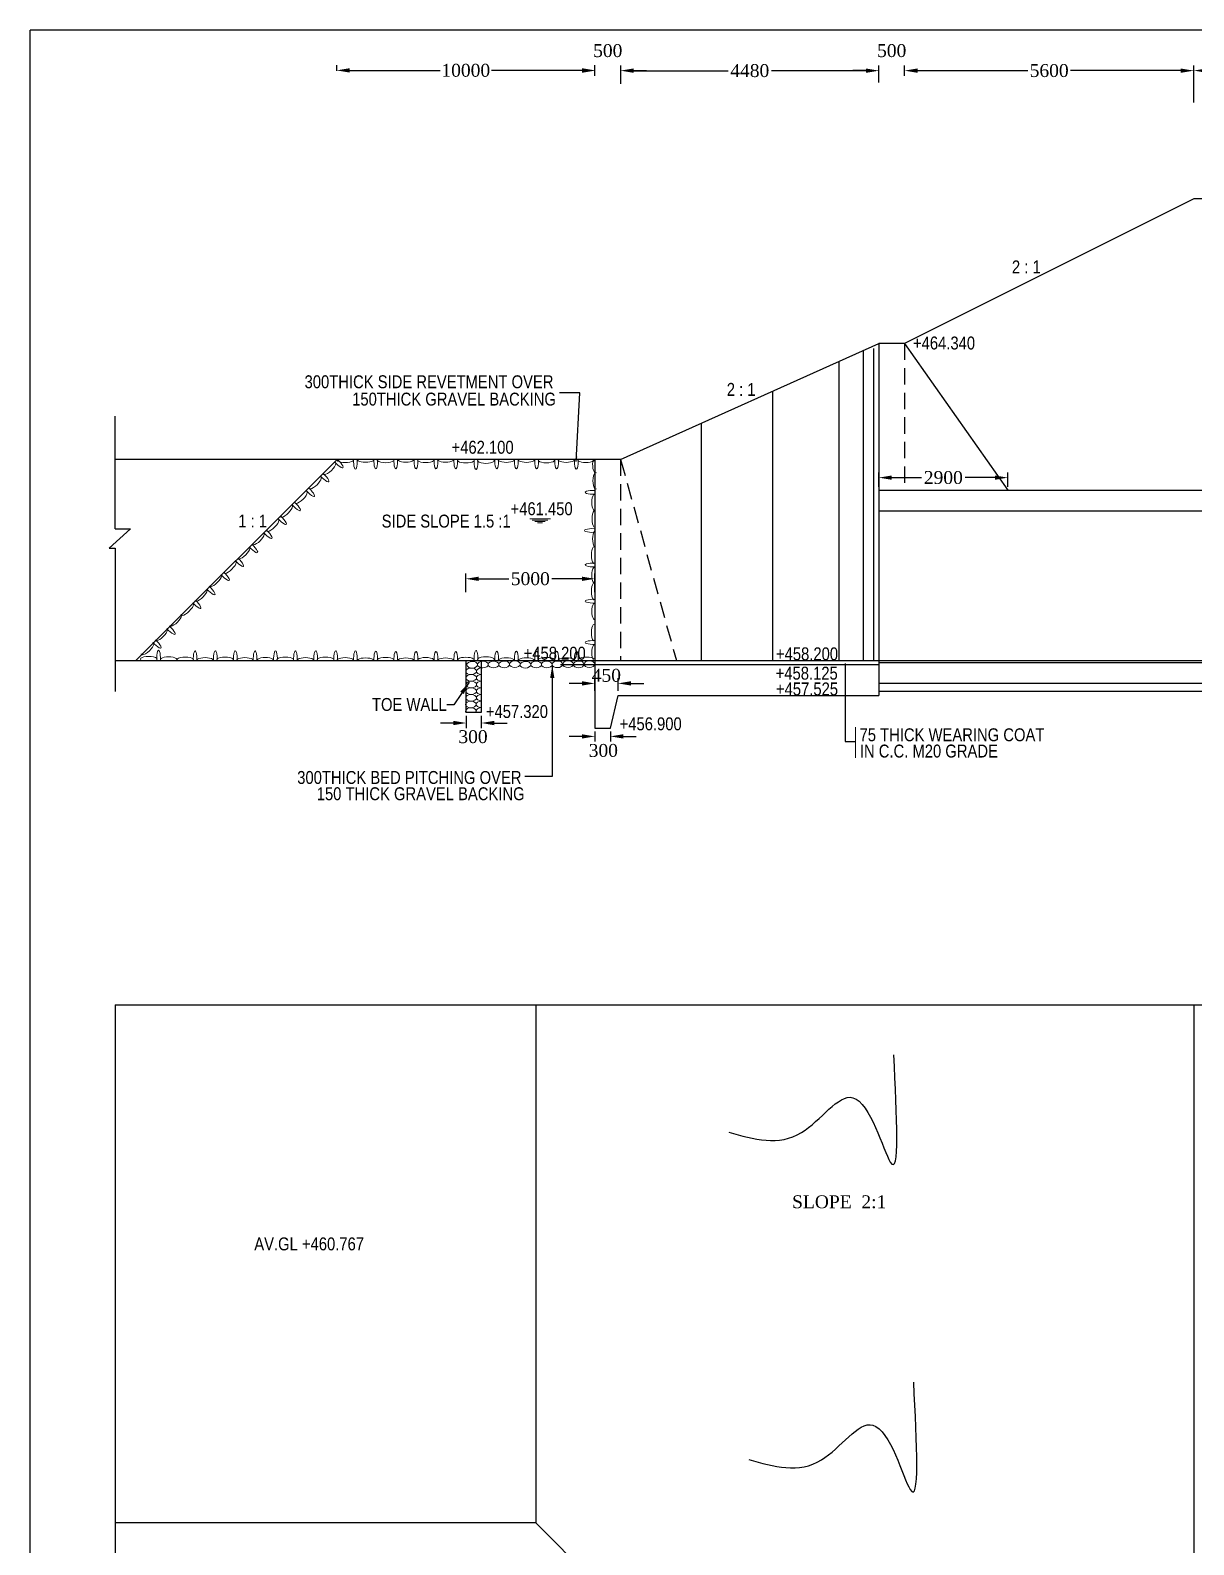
# Model space of a CAD drawing. Header units: millimetres. Extents: x 80 to 6788, y 46 to 1358.
# Drawn here: x 5293.7 to 5519.1, y 1064.6 to 1357.8 of the extents above; entities that cross this region are included whole.
import ezdxf
from ezdxf.enums import TextEntityAlignment as Align

# ---------------------------------------------------------------- set-up
doc = ezdxf.new("R2010")
doc.units = ezdxf.units.MM
doc.linetypes.add('DASHED', pattern=[19.05, 12.7, -6.35])
doc.layers.add('TEXT_GENERAL', color=4, linetype='Continuous')
doc.styles.add('ARIAL NARROW', font='ARIALN.TTF')
doc.styles.get("Standard").update_dxf_attribs({"font": 'times.ttf', "height": 2.5})
doc.styles.add('TNR_2.5', font='times.ttf', dxfattribs={"height": 2.5})
doc.dimstyles.new('STANDARD$7', dxfattribs={"dimtxt": 2, "dimasz": 2, "dimexe": 1.25, "dimexo": 0.625, "dimtad": 1, "dimdec": 0, "dimlfac": 0.5, "dimdsep": 46, "dimtxsty": 'Standard', "dimcen": 2.5, "dimadec": 0, "dimazin": 0, "dimtfac": 1, "dimtdec": 0, "dimtmove": 0, "dimatfit": 3, "dimfxl": 1, "dimtolj": 1, "dimtzin": 0, "dimarcsym": 0})
doc.dimstyles.new('STYLE_ESH', dxfattribs={"dimtxt": 2.5, "dimasz": 2.5, "dimexe": 1, "dimexo": 0.625, "dimtad": 0, "dimtih": 1, "dimtoh": 1, "dimdec": 0, "dimlfac": 100, "dimzin": 9, "dimdsep": 46, "dimtxsty": 'TNR_2.5', "dimcen": 2.5, "dimadec": 0, "dimazin": 2, "dimtfac": 1, "dimtdec": 0, "dimtofl": 0, "dimtmove": 2, "dimatfit": 3, "dimfxl": 1, "dimarcsym": 0})

# ---------------------------------------------------------------- blocks, each defined once
blk = doc.blocks.new('*D95')
at = {"color": 0, "lineweight": -2, "transparency": 16777216}
for p, q in [((5455.57, 1350.02), (5453.07, 1350.02)), ((5458.07, 1349), (5458.07, 1351.02)), ((5463.07, 1349), (5463.07, 1351.02)), ((5465.57, 1350.02), (5468.07, 1350.02))]:
    blk.add_line(p, q, dxfattribs=at)
at = {"color": 0, "transparency": 16777216}
for points in [[(5455.57, 1350.44), (5455.57, 1349.61), (5458.07, 1350.02)], [(5465.57, 1350.44), (5465.57, 1349.61), (5463.07, 1350.02)]]:
    blk.add_solid(points, dxfattribs=at)
at = {"layer": 'Defpoints', "color": 0, "transparency": 16777216}
for p in [(5463.07, 1350.02), (5458.07, 1348.37), (5463.07, 1348.37)]:
    blk.add_point(p, dxfattribs=at)
at = {"color": 0, "transparency": 16777216, "insert": (5460.57, 1353.88), "char_height": 2.5, "attachment_point": 5, "style": 'TNR_2.5'}
blk.add_mtext('500', dxfattribs=at)
blk = doc.blocks.new('*D96')
at = {"color": 0, "lineweight": -2, "transparency": 16777216}
for p, q in [((5463.07, 1349), (5463.07, 1351.02)), ((5465.57, 1350.02), (5486.91, 1350.02)), ((5516.57, 1350.02), (5495.23, 1350.02)), ((5519.07, 1343.82), (5519.07, 1351.02))]:
    blk.add_line(p, q, dxfattribs=at)
at = {"color": 0, "transparency": 16777216}
for points in [[(5465.57, 1350.43), (5465.57, 1349.6), (5463.07, 1350.02)], [(5516.57, 1350.43), (5516.57, 1349.6), (5519.07, 1350.02)]]:
    blk.add_solid(points, dxfattribs=at)
at = {"layer": 'Defpoints', "color": 0, "transparency": 16777216}
for p in [(5519.07, 1350.02), (5463.07, 1348.38), (5519.07, 1343.19)]:
    blk.add_point(p, dxfattribs=at)
at = {"color": 0, "transparency": 16777216, "insert": (5491.07, 1350.02), "char_height": 2.5, "attachment_point": 5, "style": 'TNR_2.5'}
blk.add_mtext('5600', dxfattribs=at)
blk = doc.blocks.new('*D97')
at = {"color": 0, "lineweight": -2, "transparency": 16777216}
for p, q in [((5519.07, 1343.82), (5519.07, 1351.03)), ((5521.57, 1350.03), (5567.45, 1350.03)), ((5621.57, 1350.03), (5575.69, 1350.03)), ((5624.07, 1343.82), (5624.07, 1351.03))]:
    blk.add_line(p, q, dxfattribs=at)
at = {"color": 0, "transparency": 16777216}
for points in [[(5521.57, 1350.45), (5521.57, 1349.61), (5519.07, 1350.03)], [(5621.57, 1350.45), (5621.57, 1349.61), (5624.07, 1350.03)]]:
    blk.add_solid(points, dxfattribs=at)
at = {"layer": 'Defpoints', "color": 0, "transparency": 16777216}
for p in [(5624.07, 1350.03), (5519.07, 1343.19), (5624.07, 1343.19)]:
    blk.add_point(p, dxfattribs=at)
at = {"color": 0, "transparency": 16777216, "insert": (5571.57, 1350.03), "char_height": 2.5, "attachment_point": 5, "style": 'TNR_2.5'}
blk.add_mtext('9925', dxfattribs=at)
blk = doc.blocks.new('*D119')
at = {"color": 0, "lineweight": -2, "transparency": 16777216}
for p, q in [((5353.07, 1350.01), (5353.07, 1351.07)), ((5355.57, 1350.07), (5373.11, 1350.07)), ((5400.57, 1350.07), (5383.02, 1350.07)), ((5403.07, 1350.01), (5403.07, 1351.07))]:
    blk.add_line(p, q, dxfattribs=at)
at = {"color": 0, "transparency": 16777216}
for points in [[(5355.57, 1350.49), (5355.57, 1349.65), (5353.07, 1350.07)], [(5400.57, 1350.49), (5400.57, 1349.65), (5403.07, 1350.07)]]:
    blk.add_solid(points, dxfattribs=at)
at = {"layer": 'Defpoints', "color": 0, "transparency": 16777216}
for p in [(5353.07, 1350.07), (5353.07, 1349.39), (5403.07, 1349.39)]:
    blk.add_point(p, dxfattribs=at)
at = {"color": 0, "transparency": 16777216, "insert": (5378.07, 1350.07), "char_height": 2.5, "attachment_point": 5, "style": 'TNR_2.5'}
blk.add_mtext('10000', dxfattribs=at)
blk = doc.blocks.new('*D120')
at = {"color": 0, "lineweight": -2, "transparency": 16777216}
for p, q in [((5400.57, 1221.1), (5398.07, 1221.1)), ((5403.07, 1222.07), (5403.07, 1220.1)), ((5406.07, 1222.07), (5406.07, 1220.1)), ((5408.57, 1221.1), (5411.07, 1221.1))]:
    blk.add_line(p, q, dxfattribs=at)
at = {"color": 0, "transparency": 16777216}
for points in [[(5400.57, 1221.51), (5400.57, 1220.68), (5403.07, 1221.1)], [(5408.57, 1221.51), (5408.57, 1220.68), (5406.07, 1221.1)]]:
    blk.add_solid(points, dxfattribs=at)
at = {"layer": 'Defpoints', "color": 0, "transparency": 16777216}
for p in [(5403.07, 1222.69), (5406.07, 1222.69), (5406.07, 1221.1)]:
    blk.add_point(p, dxfattribs=at)
at = {"color": 0, "transparency": 16777216, "insert": (5404.71, 1218.36), "char_height": 2.5, "attachment_point": 5, "style": 'TNR_2.5'}
blk.add_mtext('300', dxfattribs=at)
blk = doc.blocks.new('*D121')
at = {"color": 0, "lineweight": -2, "transparency": 16777216}
for p, q in [((5403.07, 1229.94), (5403.07, 1232.36)), ((5407.56, 1229.94), (5407.56, 1232.36)), ((5400.57, 1231.36), (5398.07, 1231.36)), ((5410.06, 1231.36), (5412.56, 1231.36))]:
    blk.add_line(p, q, dxfattribs=at)
at = {"color": 0, "transparency": 16777216}
for points in [[(5400.57, 1231.78), (5400.57, 1230.94), (5403.07, 1231.36)], [(5410.06, 1231.78), (5410.06, 1230.94), (5407.56, 1231.36)]]:
    blk.add_solid(points, dxfattribs=at)
at = {"layer": 'Defpoints', "color": 0, "transparency": 16777216}
for p in [(5403.07, 1231.36), (5403.07, 1229.31), (5407.56, 1229.31)]:
    blk.add_point(p, dxfattribs=at)
at = {"color": 0, "transparency": 16777216, "insert": (5405.3, 1232.91), "char_height": 2.5, "attachment_point": 5, "style": 'TNR_2.5'}
blk.add_mtext('450', dxfattribs=at)
blk = doc.blocks.new('*D122')
at = {"color": 0, "lineweight": -2, "transparency": 16777216}
for p, q in [((5375.65, 1223.69), (5373.15, 1223.69)), ((5378.15, 1225.09), (5378.15, 1222.69)), ((5381.07, 1225.09), (5381.07, 1222.69)), ((5383.57, 1223.69), (5386.07, 1223.69))]:
    blk.add_line(p, q, dxfattribs=at)
at = {"color": 0, "transparency": 16777216}
for points in [[(5375.65, 1224.11), (5375.65, 1223.27), (5378.15, 1223.69)], [(5383.57, 1224.11), (5383.57, 1223.27), (5381.07, 1223.69)]]:
    blk.add_solid(points, dxfattribs=at)
at = {"layer": 'Defpoints', "color": 0, "transparency": 16777216}
for p in [(5378.15, 1225.71), (5381.07, 1225.71), (5381.07, 1223.69)]:
    blk.add_point(p, dxfattribs=at)
at = {"color": 0, "transparency": 16777216, "insert": (5379.47, 1221.03), "char_height": 2.5, "attachment_point": 5, "style": 'TNR_2.5'}
blk.add_mtext('300', dxfattribs=at)
blk = doc.blocks.new('*D123')
at = {"color": 0, "lineweight": -2, "transparency": 16777216}
for p, q in [((5378.07, 1249.05), (5378.07, 1252.62)), ((5403.07, 1249.05), (5403.07, 1252.62)), ((5380.57, 1251.62), (5386.41, 1251.62)), ((5400.57, 1251.62), (5394.73, 1251.62))]:
    blk.add_line(p, q, dxfattribs=at)
at = {"color": 0, "transparency": 16777216}
for points in [[(5380.57, 1252.03), (5380.57, 1251.2), (5378.07, 1251.62)], [(5400.57, 1252.03), (5400.57, 1251.2), (5403.07, 1251.62)]]:
    blk.add_solid(points, dxfattribs=at)
at = {"layer": 'Defpoints', "color": 0, "transparency": 16777216}
for p in [(5403.07, 1251.62), (5378.07, 1248.42), (5403.07, 1248.42)]:
    blk.add_point(p, dxfattribs=at)
at = {"color": 0, "transparency": 16777216, "insert": (5390.57, 1251.62), "char_height": 2.5, "attachment_point": 5, "style": 'TNR_2.5'}
blk.add_mtext('5000', dxfattribs=at)
blk = doc.blocks.new('*D134')
at = {"color": 0, "lineweight": -2, "transparency": 16777216}
for p, q in [((5458.07, 1269.41), (5458.07, 1272.21)), ((5460.57, 1271.21), (5466.36, 1271.21)), ((5480.57, 1271.21), (5474.78, 1271.21)), ((5483.07, 1269.41), (5483.07, 1272.21))]:
    blk.add_line(p, q, dxfattribs=at)
at = {"color": 0, "transparency": 16777216}
for points in [[(5460.57, 1271.62), (5460.57, 1270.79), (5458.07, 1271.21)], [(5480.57, 1271.62), (5480.57, 1270.79), (5483.07, 1271.21)]]:
    blk.add_solid(points, dxfattribs=at)
at = {"layer": 'Defpoints', "color": 0, "transparency": 16777216}
for p in [(5483.07, 1271.21), (5458.07, 1268.78), (5483.07, 1268.78)]:
    blk.add_point(p, dxfattribs=at)
at = {"color": 0, "transparency": 16777216, "insert": (5470.57, 1271.21), "char_height": 2.5, "attachment_point": 5, "style": 'TNR_2.5'}
blk.add_mtext('2900', dxfattribs=at)
blk = doc.blocks.new('*D155')
at = {"color": 0, "lineweight": -2, "transparency": 16777216}
for p, q in [((5400.57, 1350.02), (5398.07, 1350.02)), ((5403.07, 1349), (5403.07, 1351.02)), ((5408.07, 1349), (5408.07, 1351.02)), ((5410.57, 1350.02), (5413.07, 1350.02))]:
    blk.add_line(p, q, dxfattribs=at)
at = {"color": 0, "transparency": 16777216}
for points in [[(5400.57, 1350.44), (5400.57, 1349.61), (5403.07, 1350.02)], [(5410.57, 1350.44), (5410.57, 1349.61), (5408.07, 1350.02)]]:
    blk.add_solid(points, dxfattribs=at)
at = {"layer": 'Defpoints', "color": 0, "transparency": 16777216}
for p in [(5408.07, 1350.02), (5403.07, 1348.37), (5408.07, 1348.37)]:
    blk.add_point(p, dxfattribs=at)
at = {"color": 0, "transparency": 16777216, "insert": (5405.57, 1353.88), "char_height": 2.5, "attachment_point": 5, "style": 'TNR_2.5'}
blk.add_mtext('500', dxfattribs=at)
blk = doc.blocks.new('*D156')
at = {"color": 0, "lineweight": -2, "transparency": 16777216}
for p, q in [((5408.09, 1347.44), (5408.09, 1351.01)), ((5410.59, 1350.01), (5428.86, 1350.01)), ((5455.57, 1350.01), (5437.3, 1350.01)), ((5458.07, 1347.74), (5458.07, 1351.01))]:
    blk.add_line(p, q, dxfattribs=at)
at = {"color": 0, "transparency": 16777216}
for points in [[(5410.59, 1350.43), (5410.59, 1349.59), (5408.09, 1350.01)], [(5455.57, 1350.43), (5455.57, 1349.59), (5458.07, 1350.01)]]:
    blk.add_solid(points, dxfattribs=at)
at = {"layer": 'Defpoints', "color": 0, "transparency": 16777216}
for p in [(5458.07, 1350.01), (5408.09, 1346.82), (5458.07, 1347.11)]:
    blk.add_point(p, dxfattribs=at)
at = {"color": 0, "transparency": 16777216, "insert": (5433.08, 1350.01), "char_height": 2.5, "attachment_point": 5, "style": 'TNR_2.5'}
blk.add_mtext('4480', dxfattribs=at)

msp = doc.modelspace()

# ---------------------------------------------------------------- linework, layer by layer
for p, q in [((6436.087, 1357.834), (5293.714, 1357.834)), ((5293.714, 767.834), (5293.714, 1357.834)), ((5519.068, 1325.181), (5463.068, 1297.181)), ((5624.068, 1325.181), (5519.068, 1325.181)), ((5408.068, 1274.71), (5458.068, 1297.181)), ((5457.068, 1296.241), (5457.068, 1235.781)), ((5458.068, 1297.181), (5458.068, 1229.031)), ((5463.068, 1297.181), (5458.068, 1297.181)), ((5463.068, 1297.181), (5483.068, 1268.781)), ((5450.341, 1293.708), (5450.341, 1235.781)), ((5455.068, 1295.833), (5455.068, 1235.781)), ((5437.473, 1287.925), (5437.473, 1235.781)), ((5310.142, 1261.276), (5310.142, 1283.122)), ((5423.683, 1281.728), (5423.683, 1235.781)), ((5408.068, 1274.71), (5310.142, 1274.71)), ((5353.116, 1274.653), (5314.125, 1235.71)), ((5403.068, 1274.71), (5403.068, 1225.959)), ((5458.068, 1268.781), (5747.068, 1268.781)), ((5458.068, 1264.781), (5747.068, 1264.781)), ((5313.142, 1261.276), (5308.968, 1257.534)), ((5310.142, 1261.276), (5313.142, 1261.276)), ((5308.968, 1257.534), (5310.142, 1257.534)), ((5310.142, 1257.534), (5310.142, 1229.8)), ((5310.142, 1257.534), (5310.142, 1248.048)), ((5310.142, 1257.534), (5310.142, 1246.775)), ((5403.068, 1235.71), (5310.142, 1235.71)), ((5378.068, 1235.71), (5378.068, 1225.71)), ((5381.068, 1235.71), (5381.068, 1225.71)), ((5396.427, 1235.781), (5458.068, 1235.781)), ((5396.427, 1235.031), (5458.068, 1235.031)), ((5458.068, 1235.781), (6084.068, 1235.781)), ((5458.068, 1235.381), (6084.068, 1235.381)), ((5403.068, 1229.31), (5403.068, 1222.691)), ((5406.068, 1222.691), (5407.553, 1229.031)), ((5407.553, 1229.031), (5458.068, 1229.031)), ((5458.068, 1231.381), (6084.068, 1231.381)), ((5458.068, 1229.881), (6084.068, 1229.881)), ((5381.068, 1225.71), (5378.068, 1225.71)), ((5403.068, 1222.691), (5406.068, 1222.691)), ((5310.142, 1169.086), (6257.879, 1169.086)), ((5310.142, 1169.086), (5310.142, 865.146)), ((5391.608, 1169.086), (5391.608, 1068.782)), ((5519.068, 1169.086), (5519.068, 956.135)), ((5391.608, 1068.782), (5310.142, 1068.782)), ((5391.608, 1068.782), (5418.268, 1042.122))]:
    msp.add_line(p, q)
at = {"linetype": 'DASHED', "ltscale": 0.25}
for p, q in [((5463.068, 1297.181), (5463.068, 1268.781)), ((5408.068, 1274.71), (5408.068, 1235.781)), ((5408.068, 1274.71), (5418.861, 1235.781))]:
    msp.add_line(p, q, dxfattribs=at)
at = {"color": 0, "lineweight": 5, "extrusion": (0, 0, -1)}
for centre, major_axis, ratio, start_param, end_param in [((5351.666, 1272.977), (1.147, 1.127), 0.3287987, -0.2845187, 3.4261114), ((5353.214, 1274.212), (1.063, -1.082), 0.2389838, 4.4780473, 8.0883233), ((5354.724, 1274.653), (-1.608, 0), 0.3287987, 3.0318989, 6.392879), ((5356.701, 1274.358), (0, -1.516), 0.2389838, 4.4780473, 8.0883233), ((5358.661, 1274.711), (-1.608, 0), 0.3287987, 3.0318989, 6.392879), ((5360.638, 1274.417), (0, -1.516), 0.2389838, 4.4780473, 8.0883233), ((5362.534, 1274.621), (1.608, 0), 0.3287987, -0.2845187, 3.4261114), ((5364.505, 1274.433), (0, -1.516), 0.2389838, 4.4780473, 8.0883233), ((5366.453, 1274.727), (-1.608, 0), 0.3287987, 3.0318989, 6.392879), ((5368.43, 1274.433), (0, -1.516), 0.2389838, 4.4780473, 8.0883233), ((5370.326, 1274.637), (1.608, 0), 0.3287987, -0.2845187, 3.4261114), ((5372.296, 1274.433), (0, -1.516), 0.2389838, 4.4780473, 8.0883233), ((5374.153, 1274.727), (-1.608, 0), 0.3287987, 3.0318989, 6.392879), ((5376.13, 1274.433), (0, -1.516), 0.2389838, 4.4780473, 8.0883233), ((5378.082, 1274.582), (-1.608, 0), 0.3287987, 3.0318989, 6.392879), ((5380.059, 1274.288), (0, -1.516), 0.2389838, 4.4780473, 8.0883233), ((5381.955, 1274.492), (1.608, 0), 0.3287987, -0.2845187, 3.4261114), ((5384.066, 1274.403), (0, -1.516), 0.2389838, 4.4780473, 8.0883233), ((5385.923, 1274.697), (-1.608, 0), 0.3287987, 3.0318989, 6.392879), ((5387.871, 1274.403), (0, -1.516), 0.2389838, 4.4780473, 8.0883233), ((5389.819, 1274.697), (-1.608, 0), 0.3287987, 3.0318989, 6.392879), ((5391.796, 1274.403), (0, -1.516), 0.2389838, 4.4780473, 8.0883233), ((5393.692, 1274.607), (1.608, 0), 0.3287987, -0.2845187, 3.4261114), ((5395.662, 1274.403), (0, -1.516), 0.2389838, 4.4780473, 8.0883233), ((5397.519, 1274.697), (-1.608, 0), 0.3287987, 3.0318989, 6.392879), ((5399.479, 1274.358), (0, -1.516), 0.2389838, 4.4780473, 8.0883233), ((5401.336, 1274.653), (-1.608, 0), 0.3287987, 3.0318989, 6.392879), ((5348.888, 1270.211), (-1.147, -1.127), 0.3287987, 3.0318989, 6.392879), ((5350.457, 1271.503), (1.063, -1.082), 0.2389838, 4.4780473, 8.0883233), ((5346.168, 1267.388), (1.147, 1.127), 0.3287987, -0.2845187, 3.4261114), ((5347.705, 1268.636), (1.063, -1.082), 0.2389838, 4.4780473, 8.0883233), ((5343.342, 1264.738), (-1.147, -1.127), 0.3287987, 3.0318989, 6.392879), ((5344.958, 1265.914), (1.063, -1.082), 0.2389838, 4.4780473, 8.0883233), ((5340.675, 1261.991), (1.147, 1.127), 0.3287987, -0.2845187, 3.4261114), ((5342.223, 1263.227), (1.063, -1.082), 0.2389838, 4.4780473, 8.0883233), ((5336.666, 1257.766), (1.063, -1.082), 0.2389838, 4.4780473, 8.0883233), ((5337.849, 1259.341), (-1.147, -1.127), 0.3287987, 3.0318989, 6.392879), ((5339.465, 1260.517), (1.063, -1.082), 0.2389838, 4.4780473, 8.0883233), ((5333.949, 1255.098), (1.063, -1.082), 0.2389838, 4.4780473, 8.0883233), ((5335.068, 1256.609), (-1.147, -1.127), 0.3287987, 3.0318989, 6.392879), ((5329.556, 1251.256), (1.147, 1.127), 0.3287987, -0.1096937, 3.2512864), ((5331.192, 1252.388), (1.063, -1.082), 0.2389838, 4.4780473, 8.0883233), ((5332.401, 1253.862), (1.147, 1.127), 0.3287987, -0.2845187, 3.4261114), ((5326.807, 1248.473), (1.147, 1.127), 0.3287987, -0.1096937, 3.2512864), ((5328.405, 1249.63), (-1.063, 1.082), 0.2389838, 1.3364547, 4.9467306), ((5324.14, 1245.726), (1.147, 1.127), 0.3287987, -0.2845187, 3.4261114), ((5325.689, 1246.962), (-1.063, 1.082), 0.2389838, 1.3364547, 4.9467306), ((5321.836, 1243.589), (1.147, 1.127), 0.3287987, -0.1096937, 3.2512864), ((5319.087, 1240.806), (1.147, 1.127), 0.3287987, -0.1096937, 3.2512864), ((5320.685, 1241.963), (-1.063, 1.082), 0.2389838, 1.3364547, 4.9467306), ((5316.42, 1238.059), (1.147, 1.127), 0.3287987, -0.2845187, 3.4261114), ((5317.968, 1239.294), (-1.063, 1.082), 0.2389838, 1.3364547, 4.9467306)]:
    msp.add_ellipse(centre, major_axis=major_axis, ratio=ratio, start_param=start_param, end_param=end_param, dxfattribs=at)
at = {"color": 0, "lineweight": 5}
for centre, major_axis, ratio, start_param, end_param in [((5403.162, 1273.813), (0, 1.608), 0.3287987, 0.97903, 3.2512864), ((5403.224, 1270.607), (0, 1.608), 0.3287987, -0.2845187, 3.4261114), ((5402.716, 1268.368), (1.516, 0), 0.2389838, 1.3364547, 4.9467306), ((5403.01, 1266.417), (0, 1.608), 0.3287987, -0.1096937, 3.2512864), ((5403.071, 1263.211), (0, 1.608), 0.3287987, -0.2845187, 3.4261114), ((5402.564, 1260.971), (1.516, 0), 0.2389838, 1.3364547, 4.9467306), ((5403.162, 1259.338), (0, 1.608), 0.3287987, -0.1096937, 3.2512864), ((5402.919, 1256.196), (0, 1.608), 0.3287987, -0.2845187, 3.4261114), ((5402.716, 1254.3), (1.516, 0), 0.2389838, 1.3364547, 4.9467306), ((5403.01, 1252.323), (0, 1.608), 0.3287987, -0.1096937, 3.2512864), ((5402.919, 1249.182), (0, 1.608), 0.3287987, -0.2845187, 3.4261114), ((5402.716, 1247.286), (1.516, 0), 0.2389838, 1.3364547, 4.9467306), ((5403.01, 1245.309), (0, 1.608), 0.3287987, -0.1096937, 3.2512864), ((5402.919, 1241.182), (0, 1.608), 0.3287987, -0.2845187, 3.4261114), ((5318.559, 1236.273), (0, 1.516), 0.2389838, 4.4780473, 8.0883233), ((5325.636, 1236.121), (0, 1.516), 0.2389838, 4.4780473, 8.0883233), ((5329.56, 1236.121), (0, 1.516), 0.2389838, 4.4780473, 8.0883233), ((5333.426, 1236.121), (0, 1.516), 0.2389838, 4.4780473, 8.0883233), ((5337.261, 1236.121), (0, 1.516), 0.2389838, 4.4780473, 8.0883233), ((5341.209, 1236.137), (0, 1.516), 0.2389838, 4.4780473, 8.0883233), ((5345.076, 1236.121), (0, 1.516), 0.2389838, 4.4780473, 8.0883233), ((5349, 1236.121), (0, 1.516), 0.2389838, 4.4780473, 8.0883233), ((5352.867, 1236.121), (0, 1.516), 0.2389838, 4.4780473, 8.0883233), ((5356.701, 1236.121), (0, 1.516), 0.2389838, 4.4780473, 8.0883233), ((5360.638, 1236.062), (0, 1.516), 0.2389838, 4.4780473, 8.0883233), ((5364.505, 1236.046), (0, 1.516), 0.2389838, 4.4780473, 8.0883233), ((5368.43, 1236.046), (0, 1.516), 0.2389838, 4.4780473, 8.0883233), ((5372.296, 1236.046), (0, 1.516), 0.2389838, 4.4780473, 8.0883233), ((5376.13, 1236.046), (0, 1.516), 0.2389838, 4.4780473, 8.0883233), ((5380.059, 1236.191), (0, 1.516), 0.2389838, 4.4780473, 8.0883233), ((5384.066, 1236.076), (0, 1.516), 0.2389838, 4.4780473, 8.0883233), ((5387.871, 1236.076), (0, 1.516), 0.2389838, 4.4780473, 8.0883233), ((5391.796, 1236.076), (0, 1.516), 0.2389838, 4.4780473, 8.0883233), ((5395.662, 1236.076), (0, 1.516), 0.2389838, 4.4780473, 8.0883233), ((5399.496, 1236.076), (0, 1.516), 0.2389838, 4.4780473, 8.0883233), ((5402.716, 1239.286), (1.516, 0), 0.2389838, 1.3364547, 4.9467306), ((5403.01, 1237.309), (0, 1.608), 0.3287987, -0.1096937, 3.2512864), ((5316.664, 1236.07), (1.608, 0), 0.3287987, -0.2845187, 3.4261114), ((5320.507, 1235.979), (-1.608, 0), 0.3287987, 3.0318989, 6.392879), ((5323.74, 1235.917), (1.608, 0), 0.3287987, -0.2845187, 3.4261114), ((5327.583, 1235.827), (-1.608, 0), 0.3287987, 3.0318989, 6.392879), ((5331.456, 1235.917), (1.608, 0), 0.3287987, -0.2845187, 3.4261114), ((5335.284, 1235.827), (-1.608, 0), 0.3287987, 3.0318989, 6.392879), ((5339.232, 1235.843), (-1.608, 0), 0.3287987, 3.0318989, 6.392879), ((5343.104, 1235.934), (1.608, 0), 0.3287987, -0.2845187, 3.4261114), ((5347.023, 1235.827), (-1.608, 0), 0.3287987, 3.0318989, 6.392879), ((5350.896, 1235.917), (1.608, 0), 0.3287987, -0.2845187, 3.4261114), ((5354.724, 1235.827), (-1.608, 0), 0.3287987, 3.0318989, 6.392879), ((5358.661, 1235.768), (-1.608, 0), 0.3287987, 3.0318989, 6.392879), ((5362.534, 1235.859), (1.608, 0), 0.3287987, -0.2845187, 3.4261114), ((5366.453, 1235.752), (-1.608, 0), 0.3287987, 3.0318989, 6.392879), ((5370.326, 1235.843), (1.608, 0), 0.3287987, -0.2845187, 3.4261114), ((5374.153, 1235.752), (-1.608, 0), 0.3287987, 3.0318989, 6.392879), ((5378.082, 1235.897), (-1.608, 0), 0.3287987, 3.0318989, 6.392879), ((5381.955, 1235.987), (1.608, 0), 0.3287987, -0.2845187, 3.4261114), ((5385.923, 1235.782), (-1.608, 0), 0.3287987, 3.0318989, 6.392879), ((5389.819, 1235.782), (-1.608, 0), 0.3287987, 3.0318989, 6.392879), ((5393.692, 1235.873), (1.608, 0), 0.3287987, -0.2845187, 3.4261114), ((5397.519, 1235.782), (-1.608, 0), 0.3287987, 3.0318989, 6.392879), ((5401.454, 1235.942), (1.608, 0), 0.3287987, -0.2845187, 3.4261114)]:
    msp.add_ellipse(centre, major_axis=major_axis, ratio=ratio, start_param=start_param, end_param=end_param, dxfattribs=at)
for points in [[(5429.01, 1144.452), (5443.089, 1144.373), (5453.041, 1151.137), (5460.285, 1138.66), (5460.965, 1159.425)], [(5432.868, 1081.054), (5446.948, 1080.975), (5456.9, 1087.739), (5464.143, 1075.262), (5464.823, 1096.027)]]:
    msp.add_spline(points, degree=3)
at = {"layer": 'TEXT_GENERAL', "color": 0, "lineweight": 5}
for p, q in [((5394.447, 1263.2), (5390.447, 1263.2)), ((5393.947, 1262.95), (5390.947, 1262.95)), ((5393.447, 1262.7), (5391.447, 1262.7)), ((5392.947, 1262.45), (5391.947, 1262.45)), ((5453.568, 1222.869), (5453.568, 1216.917))]:
    msp.add_line(p, q, dxfattribs=at)
at = {"layer": 'TEXT_GENERAL', "color": 0, "lineweight": 5, "extrusion": (0, 0, -1)}
for centre in [(5379.318, 1234.981), (5381.381, 1235.002), (5383.443, 1235.025), (5385.506, 1235.045), (5387.568, 1235.069), (5389.63, 1234.982), (5391.693, 1235.006), (5393.755, 1235.028), (5395.818, 1235.049), (5397.88, 1235.069), (5399.943, 1235.045), (5402.005, 1235.069), (5379.099, 1233.698), (5379.114, 1232.416), (5379.129, 1231.134), (5379.099, 1229.852), (5379.099, 1228.574), (5379.047, 1227.293)]:
    msp.add_ellipse(centre, major_axis=(1.031, 0.012), ratio=0.6217282, dxfattribs=at)
for centre, start_param, end_param in [((5381.161, 1233.719), 1.6689024, 4.6286355), ((5381.176, 1232.436), 1.6689024, 4.6286355), ((5381.191, 1231.154), 1.6689024, 4.6286355), ((5381.161, 1229.872), 1.6689024, 4.6286355), ((5381.161, 1228.594), 1.6689024, 4.6286355), ((5379.062, 1226.01), 2.6735512, 6.7883534), ((5381.125, 1226.03), 2.6375907, 4.6286355), ((5381.11, 1227.313), 1.6689024, 4.6286355)]:
    msp.add_ellipse(centre, major_axis=(1.031, 0.012), ratio=0.6217282, start_param=start_param, end_param=end_param, dxfattribs=at)

# ---------------------------------------------------------------- texts
at = {"insert": (5441.272, 1132.234), "char_height": 2.5, "width": 25, "attachment_point": 1}
msp.add_mtext('SLOPE  2:1', dxfattribs=at)
at = {"layer": 'TEXT_GENERAL', "color": 0, "lineweight": 5, "style": 'ARIAL NARROW'}
for s, p in [('2 : 1', (5486.642, 1312.031)), ('+464.340', (5470.705, 1297.275)), ('2 : 1', (5431.413, 1288.306)), ('+462.100', (5381.326, 1277.09)), ('1 : 1', (5336.778, 1262.802)), ('+458.200', (5395.291, 1237.203)), ('+457.320', (5387.973, 1225.915)), ('AV.GL +460.767', (5347.728, 1122.825))]:
    msp.add_text(s, height=2.5, dxfattribs=at).set_placement(p, align=Align.MIDDLE)
for s, p in [('300THICK SIDE REVETMENT OVER', (5346.843, 1291.02)), ('150THICK GRAVEL BACKING', (5356.061, 1287.663)), ('+461.450', (5386.744, 1266.433)), ('+458.200', (5438.152, 1238.336)), ('+458.125', (5438.097, 1234.591)), ('+457.525', (5438.152, 1231.538)), ('+456.900', (5407.867, 1224.785)), ('75 THICK WEARING COAT', (5454.345, 1222.66)), ('IN C.C. M20 GRADE', (5454.403, 1219.51)), ('300THICK BED PITCHING OVER', (5345.422, 1214.394)), ('150 THICK GRAVEL BACKING', (5349.201, 1211.244))]:
    msp.add_text(s, height=2.5, dxfattribs=at).set_placement(p, align=Align.TOP_LEFT)
for s, p in [('SIDE SLOPE 1.5 :1', (5386.767, 1260.79)), ('TOE WALL', (5374.381, 1225.281))]:
    msp.add_text(s, height=2.5, dxfattribs=at).set_placement(p, align=Align.BOTTOM_RIGHT)

# ---------------------------------------------------------------- dimensions: what is measured, and where the dimension line sits
for base, p1, p2, picture, middle in [((5408.068, 1350.025), (5403.068, 1348.372), (5408.068, 1348.372), '*D155', (5405.568, 1353.88)), ((5463.068, 1350.025), (5458.068, 1348.372), (5463.068, 1348.372), '*D95', (5460.568, 1353.88)), ((5519.068, 1350.018), (5463.068, 1348.379), (5519.068, 1343.19), '*D96', (5491.068, 1350.018))]:
    dim = msp.add_linear_dim(base=base, p1=p1, p2=p2, dimstyle='STYLE_ESH')
    dim.commit()
    dim.dimension.update_dxf_attribs({"geometry": picture, "text_midpoint": middle})
for base, p1, p2, text, picture, middle in [((5353.068, 1350.07), (5403.068, 1349.386), (5353.068, 1349.386), '10000', '*D119', (5378.068, 1350.07)), ((5458.068, 1350.011), (5408.087, 1346.818), (5458.068, 1347.111), '4480', '*D156', (5433.077, 1350.011)), ((5624.068, 1350.032), (5519.068, 1343.19), (5624.068, 1343.19), '9925', '*D97', (5571.568, 1350.032)), ((5483.068, 1271.207), (5458.068, 1268.781), (5483.068, 1268.781), '2900', '*D134', (5470.568, 1271.207)), ((5403.068, 1251.618), (5378.068, 1248.421), (5403.068, 1248.421), '5000', '*D123', (5390.568, 1251.618))]:
    dim = msp.add_linear_dim(base=base, p1=p1, p2=p2, text=text, dimstyle='STYLE_ESH')
    dim.commit()
    dim.dimension.update_dxf_attribs({"geometry": picture, "text_midpoint": middle})
for base, p1, p2, text, picture, middle in [((5403.068, 1231.36), (5407.555, 1229.31), (5403.068, 1229.31), '450', '*D121', (5405.301, 1232.905)), ((5381.068, 1223.691), (5378.145, 1225.71), (5381.068, 1225.71), '300', '*D122', (5379.467, 1221.027))]:
    dim = msp.add_linear_dim(base=base, p1=p1, p2=p2, text=text, dimstyle='STYLE_ESH')
    dim.commit()
    dim.dimension.update_dxf_attribs({"geometry": picture, "text_midpoint": middle, "dimtype": 160})
dim = msp.add_linear_dim(base=(5406.068, 1221.098), p1=(5403.068, 1222.691), p2=(5406.068, 1222.691), dimstyle='STYLE_ESH')
dim.commit()
dim.dimension.update_dxf_attribs({"geometry": '*D120', "text_midpoint": (5404.71, 1218.362), "dimtype": 160})

# ---------------------------------------------------------------- leaders
for points in [[(5394.82, 1234.879), (5394.82, 1213.346), (5389.505, 1213.346)], [(5378.756, 1231.608), (5375.765, 1227.233), (5374.402, 1227.233)]]:
    msp.add_leader(points, dimstyle='STYLE_ESH', override={"dimgap": 0.625, "dimtad": 0})
at = {"layer": 'TEXT_GENERAL', "color": 0, "lineweight": 5}
for points in [[(5399.479, 1274.358), (5400.135, 1287.642), (5396.218, 1287.642)], [(5451.574, 1235.206), (5451.574, 1220.117), (5453.568, 1220.117)]]:
    msp.add_leader(points, dimstyle='STANDARD$7', override={"dimscale": 88.888889, "dimtxt": 0.0275, "dimasz": 0.01, "dimexe": 0.012, "dimexo": 0, "dimgap": 0.008, "dimtad": 2, "dimlfac": 1, "dimzin": 1, "dimtxsty": 'ARIAL NARROW', "dimcen": 0.09, "dimtdec": 4, "dimtofl": 0, "dimtmove": 2, "dimtzin": 1}, dxfattribs=at)

doc.saveas('drawing.dxf')
